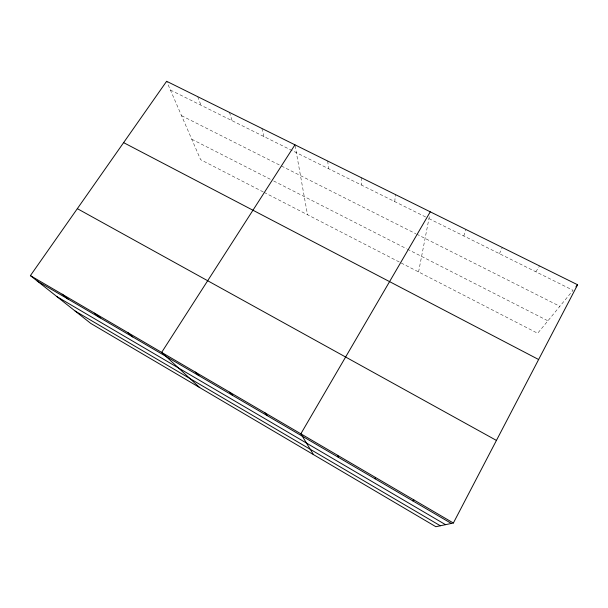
<?xml version="1.0" encoding="UTF-8"?>
<svg xmlns="http://www.w3.org/2000/svg" width="608" height="608" viewBox="0 0 608 608"><rect width="100%" height="100%" fill="white"/><g stroke="black" fill="none" stroke-linecap="round" stroke-linejoin="round"><path stroke-width="0.46" stroke-dasharray="3.04 2.28" d="M394.774 201.62L395.367 194.545M418.578 271.943L429.605 215.217M463.836 235.972L465.91 229.467M499.464 253.696L502.33 247.502M535.861 271.799L539.554 265.932M170.422 90.03L427.28 217.793M428.944 218.622L573.048 290.297L537.654 333.275L400.148 262.451M181.534 115.664L280.638 165.604M281.466 166.022L415.819 233.73M416.662 234.156L559.854 306.318M191.74 139.202L270.347 179.284M273.691 180.986L406.532 248.725M407.368 249.151L547.914 320.819M263.264 191.946L200.625 159.676L166.622 81.282M264.1 192.379L399.312 262.018M197.729 96.68L200.959 105.222M229.467 112.396L232.119 120.718M261.873 128.44L263.918 136.534M295.108 145.692L307.511 214.738M327.735 161.052L328.502 168.659M361.205 177.62L361.304 184.976"/><path stroke-width="0.91" d="M375.121 478.823L375.334 477.371M453.37 523.017L577.6 284.772L166.622 81.282L30.4 275.622L90.774 323.418L435.883 526.718L453.37 523.017L30.4 275.622M430.266 211.82L300.854 433.808L313.477 454.609M294.956 144.826L161.652 352.389L199.774 387.63M575.89 286.839L577.6 284.772M412.802 500.87L413.888 499.92M123.614 142.637L538.62 359.518M77.345 208.658L496.44 440.428M37.21 281.018L451.356 523.442M57.046 296.719L445.542 524.674M75.134 311.038L440.329 525.776M62.138 294.188L68.37 299.258M94.582 313.166L100.206 317.893M127.741 332.561L132.734 336.931M195.297 372.073L198.953 375.698M229.695 392.19L232.651 395.42M264.875 412.764L267.087 415.576M337.66 455.339L338.299 457.262"/></g></svg>
